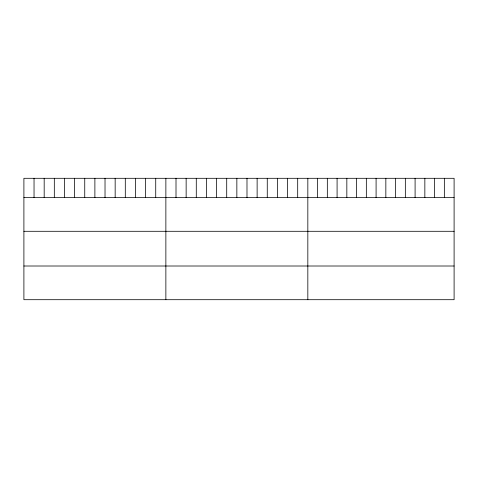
<?xml version="1.0" encoding="UTF-8"?>
<svg xmlns="http://www.w3.org/2000/svg" width="478" height="478" viewBox="0 0 478 478"><rect width="100%" height="100%" fill="white"/><g stroke="black" fill="none" stroke-linecap="round" stroke-linejoin="round"><path stroke-width="0.72" d="M454.1 197.593L454.1 299.7L23.9 299.7L23.9 178.3L454.1 178.3L454.1 197.593L23.9 197.593M23.9 231.292L454.1 231.292M23.9 266.007L454.1 266.007M444.349 178.3L444.349 197.593M434.598 178.3L434.598 197.593M424.846 178.3L424.846 197.593M415.095 178.3L415.095 197.593M405.344 178.3L405.344 197.593M395.593 178.3L395.593 197.593M385.842 178.3L385.842 197.593M376.09 178.3L376.09 197.593M366.339 178.3L366.339 197.593M356.588 178.3L356.588 197.593M346.837 178.3L346.837 197.593M337.086 178.3L337.086 197.593M327.334 178.3L327.334 197.593M317.583 178.3L317.583 197.593M307.832 178.3L307.832 299.7M297.692 178.3L297.692 197.593M287.553 178.3L287.553 197.593M277.413 178.3L277.413 197.593M267.268 178.3L267.268 197.593M257.128 178.3L257.128 197.593M246.989 178.3L246.989 197.593M236.849 178.3L236.849 197.593M226.709 178.3L226.709 197.593M216.57 178.3L216.57 197.593M206.43 178.3L206.43 197.593M196.285 178.3L196.285 197.593M186.145 178.3L186.145 197.593M176.006 178.3L176.006 197.593M165.866 178.3L165.866 299.7M155.726 178.3L155.726 197.593M145.587 178.3L145.587 197.593M135.447 178.3L135.447 197.593M125.302 178.3L125.302 197.593M115.162 178.3L115.162 197.593M105.023 178.3L105.023 197.593M94.883 178.3L94.883 197.593M84.743 178.3L84.743 197.593M74.604 178.3L74.604 197.593M64.464 178.3L64.464 197.593M54.319 178.3L54.319 197.593M44.179 178.3L44.179 197.593M34.04 178.3L34.04 197.593"/></g></svg>
